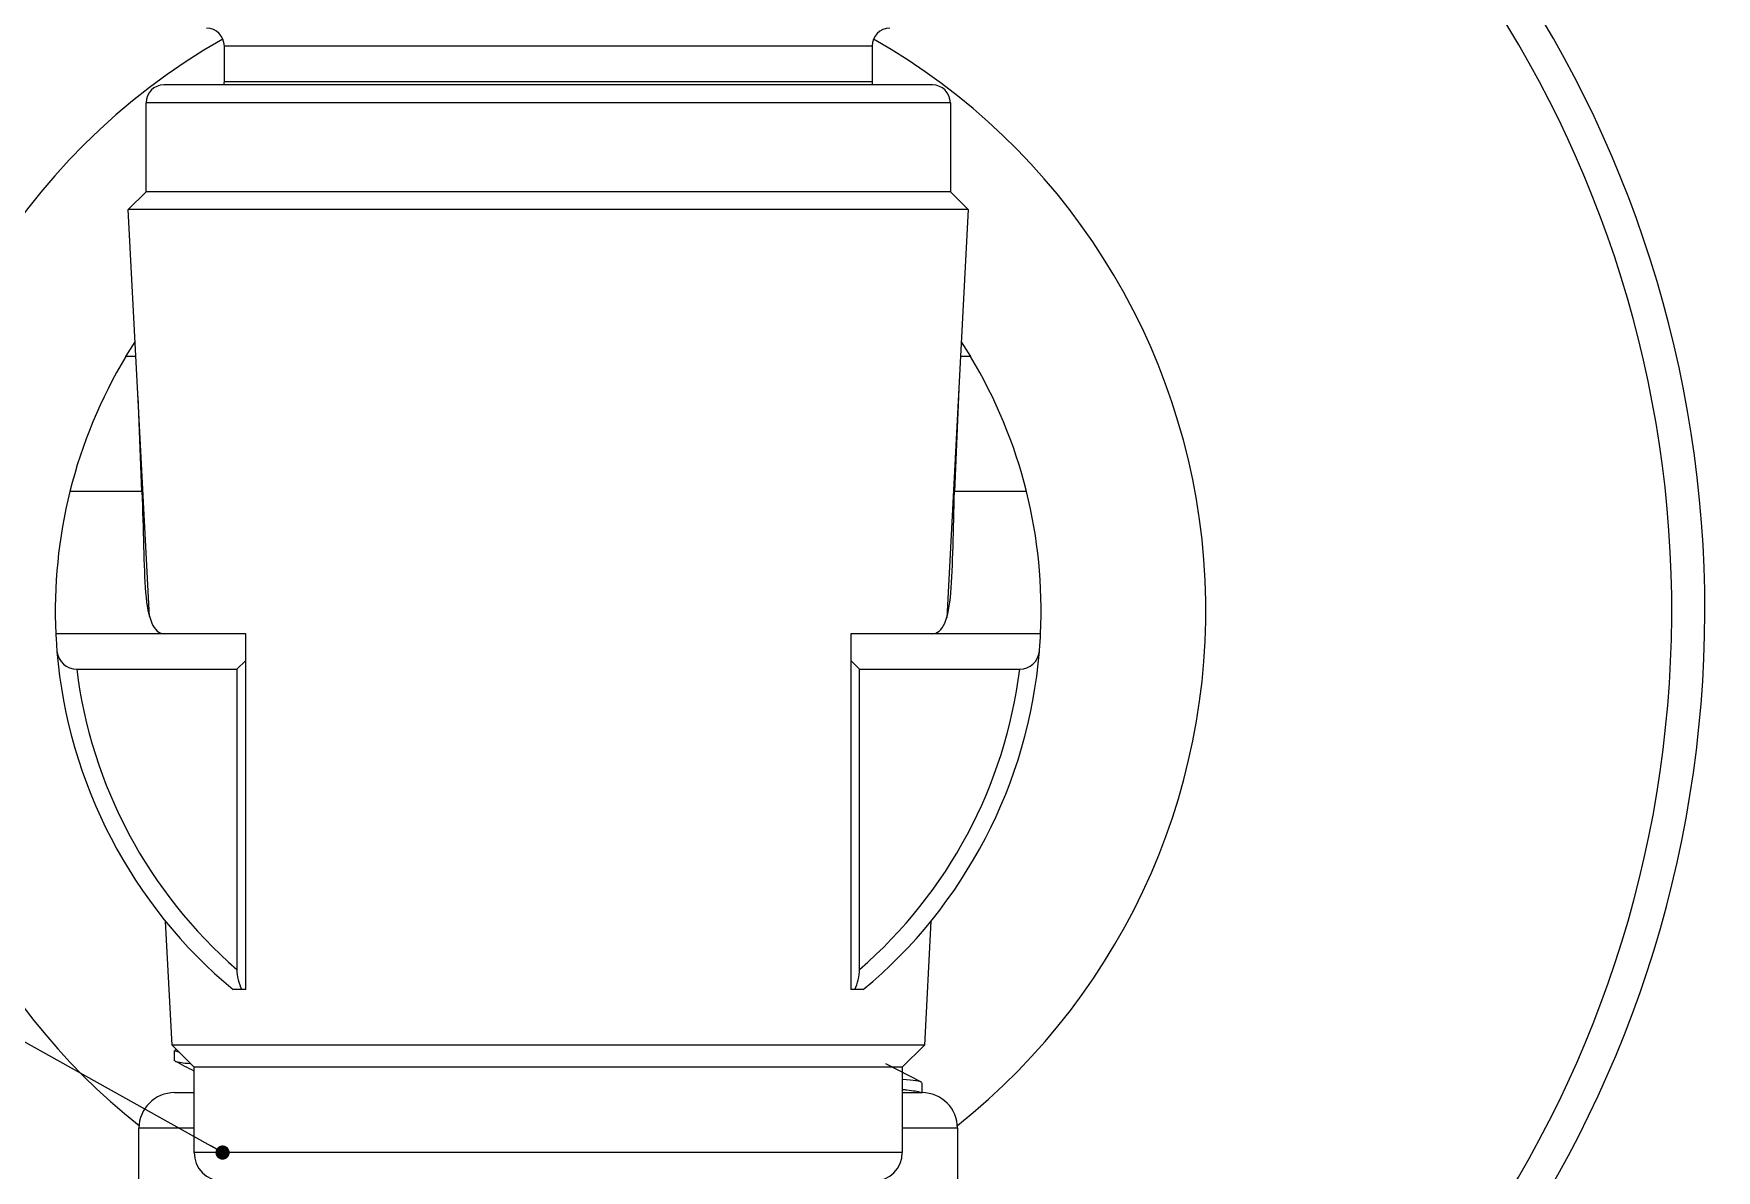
# Model space of a CAD drawing. Header units: centimetres. Extents: x -1797 to 2001, y -8788 to 1856.
# Drawn here: x -886.745 to -882.017, y -5478.029 to -5474.834 of the extents above; entities that cross this region are included whole.
import ezdxf

# ---------------------------------------------------------------- set-up
doc = ezdxf.new("R2010")
doc.units = ezdxf.units.CM
doc.header["$LTSCALE"] = 100
doc.header["$MEASUREMENT"] = 0
doc.linetypes.add('HIDDEN', pattern=[0.375, 0.25, -0.125])
doc.layers.add('HIDDEN -03', color=8, linetype='HIDDEN')
doc.layers.add('ID_Furniture-Fixed_01', color=141, linetype='Continuous')
doc.styles.add('ISO', font='isocp2.shx', dxfattribs={"width": 0.8})
doc.dimstyles.new('DIM DET', dxfattribs={"dimtxt": 0.05, "dimasz": 0.025, "dimexe": 0.025, "dimexo": 0.025, "dimgap": 0.025, "dimtad": 1, "dimzin": 0, "dimdsep": 46, "dimtxsty": 'ISO', "dimblk": 'ARCHTICK', "dimcen": 0.1, "dimdle": 0.025, "dimclrd": 15, "dimclre": 15, "dimclrt": 2, "dimadec": 0, "dimazin": 0, "dimtfac": 1, "dimtmove": 2, "dimatfit": 0, "dimldrblk": 'ARCHTICK', "dimfxl": 0.17, "dimtzin": 1, "dimarcsym": 0})

# ---------------------------------------------------------------- blocks, each defined once
blk = doc.blocks.new('_ARCHTICK')
at = {"color": 0, "linetype": 'ByBlock', "const_width": 0.15}
blk.add_lwpolyline([(-0.5, -0.5), (0.5, 0.5)], dxfattribs=at)

msp = doc.modelspace()

# ---------------------------------------------------------------- linework, layer by layer
at = {"layer": 'ID_Furniture-Fixed_01'}
for p, q in [((-884.3889, -5474.8693), (-886.2089, -5474.8693)), ((-886.2089, -5474.9693), (-886.2089, -5474.8693)), ((-884.3889, -5474.8693), (-884.3889, -5474.9693)), ((-884.2189, -5474.9786), (-886.3789, -5474.9786)), ((-886.2089, -5474.9693), (-884.3889, -5474.9693)), ((-884.1689, -5475.0286), (-886.4289, -5475.0286)), ((-886.4289, -5475.2786), (-886.4289, -5475.0286)), ((-884.1689, -5475.0286), (-884.1689, -5475.2786)), ((-886.4789, -5475.3286), (-886.4289, -5475.2786)), ((-884.1689, -5475.2786), (-886.4289, -5475.2786)), ((-884.1689, -5475.2786), (-884.1189, -5475.3286)), ((-884.1189, -5475.3286), (-886.4789, -5475.3286)), ((-886.419, -5476.4722), (-886.4789, -5475.3286)), ((-884.1189, -5475.3286), (-884.179, -5476.4757)), ((-886.4859, -5475.742), (-886.4594, -5475.7003)), ((-884.1384, -5475.7003), (-884.1119, -5475.742)), ((-886.4572, -5475.742), (-886.4859, -5475.742)), ((-884.1119, -5475.742), (-884.1406, -5475.742)), ((-884.1453, -5475.8321), (-884.157, -5476.1207)), ((-886.4405, -5476.1207), (-886.4513, -5475.8542)), ((-886.4405, -5476.1207), (-886.6428, -5476.1207)), ((-883.955, -5476.1207), (-884.157, -5476.1207)), ((-886.1489, -5476.5207), (-886.6824, -5476.5207)), ((-886.1489, -5476.5957), (-886.1489, -5476.5207)), ((-884.4489, -5476.5207), (-884.4489, -5476.5957)), ((-883.9154, -5476.5207), (-884.4489, -5476.5207)), ((-886.1739, -5476.6207), (-886.1489, -5476.5957)), ((-886.1489, -5477.5206), (-886.1489, -5476.5957)), ((-884.4489, -5476.5957), (-884.4489, -5477.5206)), ((-884.4489, -5476.5957), (-884.4239, -5476.6207)), ((-886.6237, -5476.6207), (-886.1739, -5476.6207)), ((-886.1739, -5476.6207), (-886.1739, -5477.4639)), ((-884.4239, -5477.4639), (-884.4239, -5476.6207)), ((-884.4239, -5476.6207), (-883.9741, -5476.6207)), ((-886.3558, -5477.6767), (-886.3741, -5477.3287)), ((-884.2237, -5477.3287), (-884.2419, -5477.6767)), ((-886.16, -5477.5207), (-886.1842, -5477.5208)), ((-886.1489, -5477.5206), (-886.16, -5477.5207)), ((-884.4378, -5477.5207), (-884.4489, -5477.5206)), ((-884.4136, -5477.5208), (-884.4378, -5477.5207)), ((-884.2419, -5477.6767), (-886.3558, -5477.6767)), ((-886.2939, -5477.7386), (-886.3558, -5477.6767)), ((-886.3489, -5477.7204), (-886.3489, -5477.6915)), ((-886.3469, -5477.6897), (-886.3442, -5477.6883)), ((-884.2419, -5477.6767), (-884.3039, -5477.7386)), ((-884.3039, -5477.7386), (-886.2939, -5477.7386)), ((-886.2939, -5477.9786), (-886.2939, -5477.7386)), ((-884.3509, -5477.7281), (-884.2509, -5477.7802)), ((-884.3039, -5477.7386), (-884.3039, -5477.9786)), ((-884.2489, -5477.7828), (-884.2489, -5477.8102)), ((-886.3489, -5477.8102), (-886.2939, -5477.8102)), ((-884.3039, -5477.8102), (-884.2489, -5477.8102)), ((-886.4489, -5478.9607), (-886.4489, -5477.9102)), ((-886.2939, -5477.9102), (-886.4489, -5477.9102)), ((-884.1489, -5477.9102), (-884.3039, -5477.9102)), ((-884.1489, -5477.9102), (-884.1489, -5478.9607)), ((-884.3039, -5477.9786), (-886.2939, -5477.9786))]:
    msp.add_line(p, q, dxfattribs=at)
for centre, radius, start, end in [((-885.2989, -5476.4557), 3.25, 114.9313, 180), ((-885.2989, -5476.4557), 3.25, 283.3424, 65.0862), ((-885.2989, -5476.4557), 3.157, 115.6889, 180), ((-885.2989, -5476.4557), 3.157, 283.743, 64.303), ((-885.2989, -5476.4557), 1.848, 119.6452, 180), ((-886.2589, -5474.8693), 0.05, 0, 90), ((-884.3389, -5474.8693), 0.05, 90, 180), ((-885.2989, -5476.4557), 1.848, 308.472, 60.3548), ((-886.3789, -5475.0286), 0.05, 90, 180), ((-886.2589, -5474.9693), 0.05, 349.3069, 0), ((-884.3389, -5474.9693), 0.05, 180, 190.6931), ((-884.2189, -5475.0286), 0.05, 0, 90), ((-885.2989, -5476.4557), 1.385, 148.9836, 166.0026), ((-885.2989, -5476.4557), 1.385, 13.9974, 31.0164), ((-885.2989, -5476.4557), 1.385, 166.0026, 182.69), ((-885.2989, -5476.4557), 1.385, 357.31, 13.9974), ((-885.2989, -5476.4557), 3.25, 180, 256.6576), ((-885.2989, -5476.4557), 3.157, 180, 256.257), ((-885.2989, -5476.4557), 1.848, 180, 231.528), ((-885.2989, -5476.4557), 1.385, 182.69, 184.7629), ((-885.2989, -5476.4557), 1.385, 355.2371, 357.31), ((-886.6232, -5476.5644), 0.0563, 186.4114, 269.5092), ((-885.2989, -5476.4557), 1.385, 184.7629, 230.2661), ((-885.2989, -5476.4557), 1.385, 309.7339, 355.2371), ((-883.9747, -5476.5643), 0.0564, 270.5966, 353.4829), ((-885.2989, -5476.4557), 1.335, 187.0997, 229.0477), ((-885.2989, -5476.4557), 1.335, 310.9523, 352.9003), ((-886.0324, -5477.4594), 0.1416, 181.8476, 205.6606), ((-884.5654, -5477.4594), 0.1416, 334.3433, 358.1485), ((-886.3489, -5477.9102), 0.1, 90, 180), ((-884.2489, -5477.9102), 0.1, 0, 90), ((-886.2139, -5477.9786), 0.08, 180, 270), ((-884.3839, -5477.9786), 0.08, 270, 0)]:
    msp.add_arc(centre, radius, start, end, dxfattribs=at)
for points, knots in [([(-886.4405, -5476.1207), (-886.4362, -5476.2272), (-886.4363, -5476.3314), (-886.4237, -5476.479), (-886.408, -5476.5207), (-886.3768, -5476.5207)], [0, 0, 0, 0, 0.5, 0.5, 1, 1, 1, 1]), ([(-884.221, -5476.5207), (-884.1898, -5476.5207), (-884.1737, -5476.4792), (-884.1611, -5476.3317), (-884.1613, -5476.2271), (-884.157, -5476.1207)], [0, 0, 0, 0, 0.5, 0.5, 1, 1, 1, 1]), ([(-886.3474, -5477.7219), (-886.3467, -5477.7223), (-886.3457, -5477.7226), (-886.3382, -5477.7247), (-886.3248, -5477.7265), (-886.3048, -5477.7283)], [0, 0, 0, 0, 0.160455, 0.160455, 1, 1, 1, 1]), ([(-884.3028, -5477.8013), (-884.2988, -5477.8016), (-884.2747, -5477.8041), (-884.2541, -5477.8077), (-884.2496, -5477.8104), (-884.2496, -5477.8113)], [0, 0, 0, 0, 0.11334, 0.727072, 1, 1, 1, 1])]:
    msp.add_open_spline(points, degree=3, knots=knots, dxfattribs=at)
for points in [[(-886.3373, -5477.6961), (-886.345, -5477.6945), (-886.3489, -5477.6931), (-886.3489, -5477.6916)], [(-886.2939, -5477.7498), (-886.3105, -5477.7412), (-886.3282, -5477.7319), (-886.347, -5477.7222)], [(-884.2488, -5477.7814), (-884.2534, -5477.7787), (-884.2717, -5477.7761), (-884.3027, -5477.7734)]]:
    msp.add_open_spline(points, degree=3, dxfattribs=at)

# ---------------------------------------------------------------- leaders
at = {"layer": 'HIDDEN -03'}
for points in [[(-819.4843, -5481.3156, 0.0001), (-1004.8404, -5367.876, 0.0001), (-1098.6006, -5367.876, 0.0001)], [(-886.2139, -5477.9786, 0.0001), (-1011.1804, -5408.294, 0.0001), (-1098.6006, -5408.294, 0.0001)]]:
    msp.add_leader(points, dimstyle='DIM DET', override={"dimasz": 0.04, "dimtad": 0, "dimclrd": 251, "dimldrblk": 'Dot', "dimfxl": 0.1}, dxfattribs=at)

doc.saveas('drawing.dxf')
